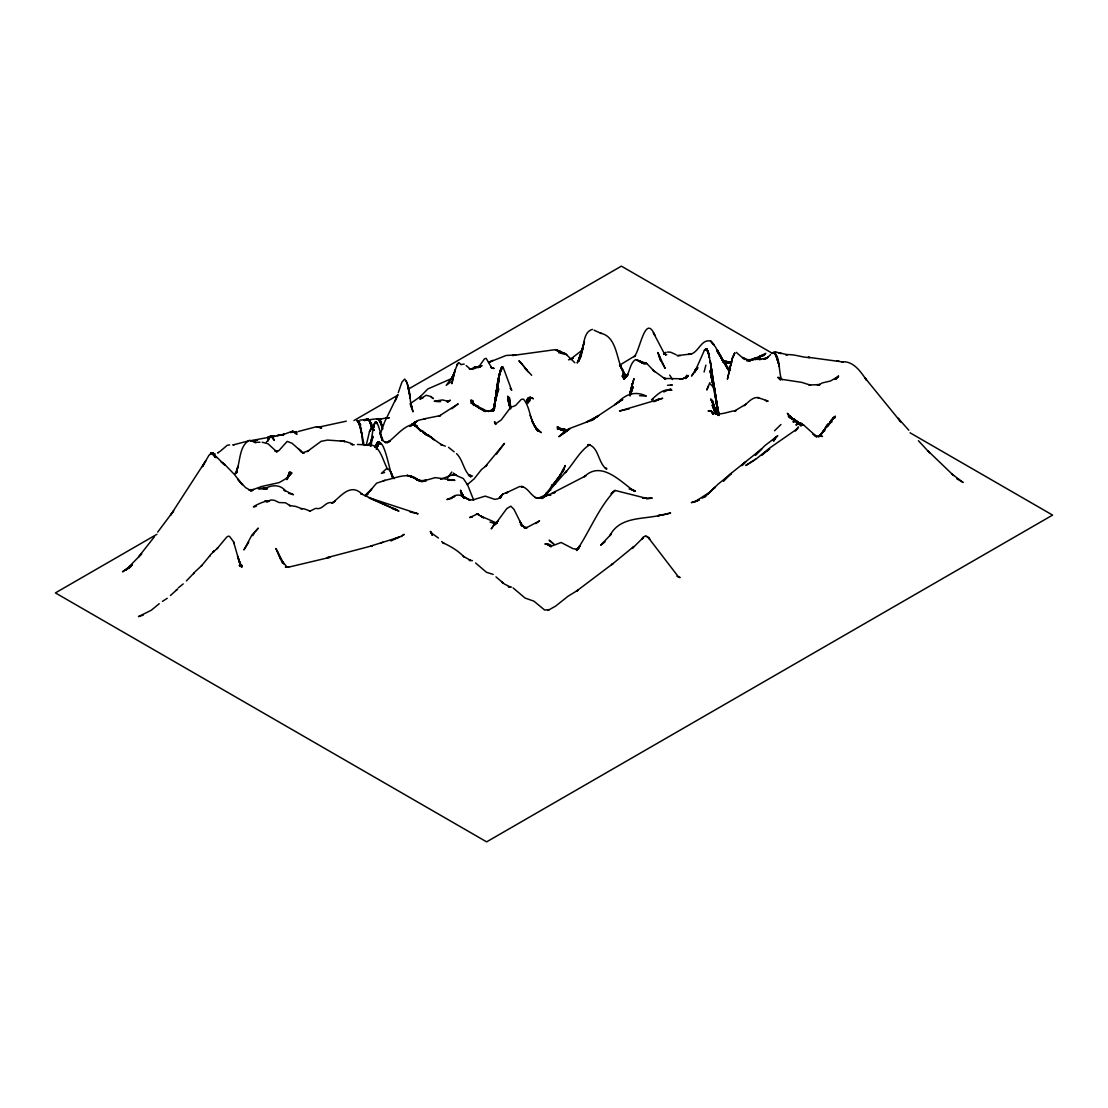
<?xml version="1.0" encoding="UTF-8"?>
<svg xmlns="http://www.w3.org/2000/svg" width="1108" height="1108" viewBox="0 0 1108 1108"><rect width="100%" height="100%" fill="white"/><g stroke="black" fill="none" stroke-linecap="round" stroke-linejoin="round"><path stroke-width="1.5" d="M493.448 411.206L498.919 380.321L493.725 409.364C496.841 395.376 495.941 379.739 502.118 366.734M493.794 409.517L498.919 377.08L496.522 391.235M370.46 446.386L370.861 443.726M493.822 409.226L497.727 385.875L495.733 396.442L497.326 387.897M493.489 410.985L498.129 383.922M498.129 381.318L493.628 409.974L496.924 391.235M629.704 395.085L633.956 378.562L629.704 394.891M371.859 437.812L370.529 446.067C373.493 425.874 375.03 407.398 382.246 440.61L379.85 432.937L383.451 441.109L386.235 442.646L385.044 442.48L389.434 441.303L387.038 442.798L390.238 440.693L387.842 442.286C396.539 436.109 403.866 425.07 415.015 424.101L411.816 424.253L416.622 421.22L412.218 425.015L418.215 420.334L425.804 418.575L424.212 419.004M629.967 394.545L632.363 383.229L629.87 394.393M495.331 399.06L496.924 390.002M494.93 401.65L496.522 393.201L493.323 410.68L498.115 388.645L494.93 401.858L498.129 380.279L501.328 368.881L499.722 372.759L496.522 390.722L499.722 372.759L501.328 368.881M493.005 411.303L498.115 390.404M366.388 444.599L369.476 431.566L371.873 428.325L374.282 430.056L371.873 428.325M629.801 394.697L630.771 389.836M493.323 409.766L494.916 402.121L493.212 409.863M370.834 446.122L371.859 441.233M372.177 439.834L372.814 437.023M496.522 392.19L498.323 385.224L498.115 386M630.369 394.379L632.363 386.775L629.967 395.736M704.079 372.011L705.879 365.155M493.323 409.6L494.916 403.963L493.005 410.306M376.471 449.239L378.631 443.103L380.626 442.992L378.244 443.228L376.637 446.926L378.631 442.341L380.64 443.865L379.435 442.563L377.44 445.125L378.631 442.881L380.238 442.729L378.23 443.657L379.836 442.923L379.435 442.272L380.238 443.629L379.033 441.704L377.44 442.466L374.85 447.244L376.249 444.987M376.637 448.643C382.814 427.134 390.376 476.205 392.62 477.506L391.013 471.994L393.146 478.531M376.332 449.197L378.631 442.341M527.574 403.478L530.081 398.866L527.422 402.703M562.684 471.579L563.598 468.642L562.532 471.869M376.637 448.144L377.842 444.336L379.033 442.66L380.238 443.352L379.435 442.563L376.637 448.144L378.631 443.103L379.836 442.577M581.257 354.851L578.057 361.153L584.442 341.832L578.584 361.194L581.243 355.446L577.254 363.064M630.161 395.736L633.167 386.775L630.494 394.739M368.659 444.585L370.266 443.02L372.925 436.22M579.65 358.604L581.243 353.868L578.376 361.194M380.681 433.02L384.67 421.829L396.65 397.412L395.057 400.999M395.861 399.725L397.453 395.085M287.249 478.49L289.52 472.008L286.861 479.515M578.861 359.685L582.85 348.355L578.584 361.346M398.257 392.703L401.844 382.302L404.642 379.047C410.999 387.066 409.06 398.838 411.844 408.27L411.04 403.603L413.035 411.857L410.251 404.157M267.817 441.247L270.38 436.469L267.984 438.865L271.183 435.832L274.382 440.361L271.183 436.261L267.79 437.244M562.795 471.939L565.191 465.54L563.584 469.446M371.859 439.391L372.662 437.314L370.266 443.02L367.87 445.347M500.899 497.631L502.035 494.75M579.249 358.867L580.454 355.862L578.847 360.114C585.121 352.206 581.091 332.289 592.434 329.395M493.115 409.946L494.916 405.542L493.323 409.295L494.916 407.675L491.717 410.846L493.323 409.448L488.517 411.414L486.924 411.026L491.717 410.5L488.517 411.414L480.54 408.63L485.332 411.622L482.132 408.561L477.34 407.051L483.739 410.486L482.132 408.561L483.739 410.611M525.829 402.176L528.488 397.786L530.095 397.232L533.28 398.672L530.095 397.232M708.469 385.916L706.765 390.044L709.868 382.62M287 479.515L290.324 472.05L287.124 478.919M622.779 377.606L624.787 377.966L626.38 376.581L624.386 377.911L621.99 375.903L624.787 377.966L627.183 375.224L623.79 378.811C630.355 374.587 628.818 363.95 635.563 359.574L641.975 362.69L638.776 360.82L646.753 363.521L654.745 371.706L653.152 370.307L665.132 378.922L663.54 377.856L665.936 378.742L664.329 378.465L682.708 378.784L686.309 377.122M578.584 360.696L579.65 358.341L578.376 360.903M734.646 353.258L732.25 358.549L727.457 378.991L732.25 358.549L734.646 353.258L732.25 358.549L728.662 372.551L730.463 368.465L730.061 369.116M498.919 389.088L496.522 394.157L494.93 401.858L498.129 380.279L500.525 370.058L502.118 367.939M376.637 443.768L375.847 445.402L378.244 441.718L376.637 443.768L377.44 442.466M834.49 416.719L826.499 427.591M375.044 447.133L375.64 445.942L374.85 447.244M447.466 478.005L451.732 472.05M267.984 440.139L269.576 437.341M773.952 440.832L776.14 436.691L773.744 440.679M501.328 368.105L500.525 369.601L502.118 366.942L499.722 372.537L501.328 367.621L502.921 366.679L511.716 390.376L510.123 388.216M553.46 484.889L555.593 481.371M526.092 402.052L528.488 397.786L531.688 397.883L528.488 397.786L526.896 399.863M577.254 362.468L579.65 358.23M499.639 498.309L502.838 494.057L507.63 492.215L506.024 493.157M562.795 471.385L564.388 468.601L558.792 477.285L563.183 470.706M685.907 378.188L688.303 375.46L685.907 378.424M822.496 432.425L821.693 433.768L824.089 429.987L820.1 435.264L824.089 430.86L822.496 431.704L824.892 430.513M556.382 480.401L554.388 483.074L557.587 478.434M627.183 375.737L625.189 377.482L622.793 375.944L625.189 377.482L627.585 374.365L624.178 378.922L628.111 375.003M577.891 548.682C590.495 529.472 599.123 506.91 615.065 490.429L646.241 498.295L642.64 498.074L652.238 498.115L646.643 498.891M209.578 556.382L210.368 555.053L202.182 564.983M457.59 363.895L451.801 378.673L453.394 374.795L450.998 379.739L452.604 376.72L446.205 385.349L450.734 381.969M499.639 497.658L502.838 494.057L499.639 498.378M287.928 477.603L291.127 472.368M577.102 550.08L579.498 546.147L576.756 550.524M248.732 542.227L243.94 549.9L251.931 535.012L258.316 528.114L255.117 531.937M773.744 440.735L776.14 436.94L772.941 440.527L777.733 435.749L764.949 445.568L755.351 455.25L761.75 448.851L729.77 474.418L723.372 481.177L731.363 473.518L718.566 483.739L707.375 494.445M496.481 454.1L504.472 443.352L485.29 466.482L486.897 465.111L481.301 469.75L474.113 478.891L467.188 484.736M824.089 429.904L828.091 424.115L830.488 422.702L827.607 426.4M252.721 535.663L254.328 533.183M457.784 363.646L456.995 364.878L458.393 362.828M552.393 484.639L547.587 492.575L549.984 489.584L545.995 493.462L549.582 490.595M554.388 483.074L554.789 482.465L551.59 485.733L554.789 483.739L553.986 483.573L555.579 484.044M831.291 420.209L829.698 422.536L835.293 416.096M154.497 536.646L138.514 556.95L141.713 553.792L125.73 570.191L132.115 564.955L122.531 571.825L132.129 565.232M226.752 537.061L216.96 548.806L217.764 547.892L210.672 554.54M611.062 493.766L615.065 490.429L611.464 493.199M580.301 545.981L576.298 549.873L578.695 548.488L576.7 550.399L579.096 547.089L577.226 549.679M820.1 435.264L821.693 433.076M543.197 497.257L548.391 491.204M557.989 478.213L556.382 480.553L559.582 476.357M186.407 580.897L194.399 572.587L193.595 573.653M822.482 436.455L818.493 436.026L821.693 435.721L819.297 436.233L820.89 434.156M412.785 425.375L415.417 421.788L414.226 423.27M157.696 532.117L173.679 510.774L170.48 515.262L205.645 460.928L202.445 466.703L208.844 455.416L212.03 452.701L214.44 454.737L212.833 452.867L210.437 453.587L212.833 453.158L215.229 457.396L212.833 453.158L211.24 452.937L212.833 453.158L216.822 457.618M170.424 595.495L177.612 589.068L176.02 590.412M795.309 431.026L798.508 426.982L795.309 430.389L797.705 428.519L769.728 447.992L755.337 459.626M560.98 474.639L556.784 480.72L562.587 470.748L561.991 471.496M178.416 587.766L183.208 583.916M194.786 572.005L201.988 565.329L201.185 566.174M835.321 379.407L838.521 376.055L835.321 379.393L838.507 376.36L830.529 380.986L821.734 383.077M543.585 496.73L541.729 498.517M287.928 477.229L291.916 472.825L285.532 478.933L279.133 482.617L261.543 486.495L250.366 490.595L253.552 489.57L248.76 489.819L251.959 491.093M553.183 485.096L554.789 483.351M501.328 369.698L500.525 370.543L502.118 368.992M527.948 402.703L530.081 400.542M770.614 354.615L766.611 358.396L768.204 356.998L765.808 358.59L767.415 357.69L759.423 359.601L761.016 359.214L746.238 359.768L747.831 359.768L742.637 357.441L744.244 358.493M510.885 407.065L501.301 419.877L496.509 423.187M624.787 377.966L626.976 375.612L623.582 378.673M663.831 354.38L665.963 352.289L664.357 353.646L665.562 354.657M774.547 430.763L780.946 424.516M499.639 497.824L501.231 496.273L498.032 498.739L494.833 499.389L485.249 496.121L472.465 500.013L467.659 499.251L464.474 497.201L469.584 500.096M378.244 442.466L377.44 443.228L379.033 441.857L379.836 442.701L378.244 441.76M235.215 473.656L237.015 471.939L235.408 473.504L237.209 470.997L235.616 473.241L238.012 466.343L236.807 470.568C240.339 461.039 239.245 445.43 249.591 440.264L255.99 442.604L254.397 442.341L259.978 442.217M266.377 442.009L267.18 441.247M832.884 418.533L831.291 420.043L834.49 417.702L832.897 418.173L835.293 417.55M639.551 395.695L646.338 396.068C635.937 390.819 625.826 393.88 617.959 402.412L619.566 401.415L614.76 404.628L622.765 399.434L590.786 420.749L598.777 415.625L586.381 421.996L589.982 420.818L568.404 428.962L558.82 436.704L567.213 431.067M747.041 360.626L748.648 360.058L747.845 360.1C750.033 360.252 745.116 360.086 749.451 360.446M764.935 452.272L761.736 455.083L769.728 449.003M704.176 497.257L710.574 491.675L694.591 501.952L691.392 502.616L697.777 500.331L694.591 501.952M581.257 350.848L570.066 359.546L573.265 358.05L568.473 359.823M521.272 399.392L515.677 405.417L512.478 406.747M665.562 355.017L666.753 354.726M686.711 376.831L685.104 378.133L687.902 375.944L682.708 378.784L679.509 378.825L682.708 378.784M535.829 523.613L539.554 520.843L525.968 528.004C528.668 526.023 526.245 530.275 522.768 525.815L526.355 527.879L523.959 527.269L519.569 520.968L521.162 523.752L513.974 509.361L510.788 506.176L506.785 508.6L494.805 524.846L498.004 520.926L495.608 523.862L497.201 522.99L496.01 523.336M542.518 497.991L545.981 495.678L541.992 498.088M766.542 451.205L768.135 449.959M220.035 451.413L227.223 445.291L229.619 444.89M451.787 408.769L458.172 403.852L438.99 416.137L440.596 415.528L426.012 418.492M663.789 391.969L670.7 388.811M162.433 601.395L167.225 598.306M657.515 400.085L659.315 398.714L656.116 400.57L659.509 398.714M365.017 495.498L371.803 488.863L365.418 496.218L376.595 483.171L384.988 480.373L383.382 480.747M605.065 541.84L600.661 545.205L611.45 533.904L609.857 535.649C620.023 515.94 643.637 519.694 661.808 514.929L657.806 515.76L670.603 513.018L662.612 515.068M130.841 566.174L125.73 569.914L130.522 567.144M755.337 459.183L745.753 465.512L753.745 460.651M830.488 422.702L828.895 423.768L832.094 421.76M818.493 437.051L820.89 435.458L819.297 436.233M159.247 603.666L151.256 610.273L138.472 616.602L143.264 615.12M385.182 480.221C396.179 478.157 408.7 471.26 418.464 480.193M772.401 353.147C780.946 351.887 778.176 376.36 782.234 379.864M526.896 399.586L530.095 397.523L528.488 398.243M421.428 398.423L423.034 397.73L419.835 399.157L426.22 395.265L431.026 396.581L433.422 398.658L431.026 397.052M507.824 492.091L519.61 486.55L523.211 486.841L521.605 486.55C528.516 487.7 531.009 496.799 537.989 498.42M218.428 452.438L217.639 452.923L219.232 451.967M390.93 540.981L398.132 537.491L370.958 545.981L372.551 545.662L327.012 557.67L330.212 557.269L288.662 567.13L285.476 567.074L288.662 567.13M505.83 493.268L507.422 492.34L505.622 493.379M156.921 534.291L55.4 592.905L486.62 841.858L1052.6 515.095L910.056 432.799M353.978 420.514L398.34 394.905M408.34 389.13L621.38 266.142L771.514 352.815M747.055 360.959L748.246 360.266M749.881 360.543L758.661 357.469L749.077 360.848M472.576 369.38L473.781 368.701M447.397 401.872L450.194 400.307L447.397 401.872L449.391 401.068L446.995 401.581L448.601 401.359L442.397 399.933L434.211 401.276L438.214 401.636M563.612 432.452L569.997 428.893M474.182 368.479L480.567 366.457M410.251 403.644L420.638 396.401L419.835 397.135L427.826 388.95L451.011 378.839M765.836 353.286L755.448 359.463L765.046 354.172L750.67 360.017L758.661 357.552L749.077 360.626L752.277 359.934M653.914 401.719L656.919 400.251M480.969 365.695L477.783 367.26L480.179 366.457M489.764 362.011L492.963 360.405L488.559 362.468L506.148 355.46L515.732 354.976L512.547 355.502L554.097 349.809L557.282 349.962L562.088 353.189L559.692 351.471M656.31 400.459L662.709 398.243L619.552 411.013L629.15 408.852M749.077 360.626L757.069 358.106L749.077 360.931L753.869 358.632L750.67 360.017M702.181 498.143L705.782 496.356M365.418 495.331L367.814 494.376M619.607 365.169L622.793 369.74L619.607 365.224L635.59 355.474L633.998 356.748C639.759 352.469 645.078 312.207 654.773 335.267L653.374 332.732L664.357 353.674M817.732 385.224L820.931 383.742M239.937 566.049L241.53 565.329L239.134 565.426M315.046 508.641L309.451 511.397L310.254 511.093L303.855 508.738L300.67 508.683M241.53 565.828L242.333 565.468L239.937 565.773L241.53 566.243L239.937 564.664L241.53 566.604L239.937 564.664M766.584 401.511L768.176 401.096L757.789 397.537L758.592 397.703C752.844 396.456 748.274 402.356 744.202 405.68L745.809 404.254L734.618 410.943L736.211 410.611C728.025 411.206 719.383 416.677 711.447 412.204M697.098 368.368L694.702 370.612L697.098 367.441L691.503 376.069L697.888 367.593L694.702 372.163L704.286 350.516L706.489 348.895L708.677 353.397L712.278 373.659M664.966 353.604L663.761 354.02M234.813 473.518L236.807 472.728M653.124 399.212L651.532 399.849C657.099 394.656 663.443 388.077 671.905 390.196L668.706 389.877M227.542 536.563L228.747 536.092M765.046 354.172L761.847 355.363L765.046 354.532M538.391 498.226L547.574 494.002L541.189 498.268L534.79 497.575M375.058 422.023L376.055 421.677M761.847 355.668L758.648 356.748L763.44 355.751M380.543 543.031L382.939 542.241M705.284 349.768L706.876 349.269L708.677 353.397L706.682 349.034L708.275 352.15L706.585 348.951L708.178 351.901L706.489 348.895L704.785 349.865L706.378 348.868L708.081 351.679L706.378 348.868L704.688 349.962L706.378 348.868L707.984 351.485L706.378 348.868L704.591 350.059L706.184 348.882L707.874 351.305L706.876 349.491M696.184 501.079L699.383 500.124M266.613 488.822L258.344 488.711L267.139 487.686L265.532 488.309C271.986 484.75 280.49 484.404 285.504 490.927L283.911 490.068L293.495 494.694L288.703 493.295M482.174 365.765L474.182 367.441L470.983 369.144L471.773 368.867L469.376 369.047L470.18 369.061L466.177 365.557M772.013 353.397L774.603 352.926L775.406 353.937L773.8 352.496L776.196 355.543L778.605 363.687L776.196 355.543L774.603 352.926L773.01 352.884L775.406 353.964L773.8 352.801L772.207 353.272L774.007 352.87M819.283 435.804L815.294 436.317L816.485 436.524M234.425 444.585L232.819 445.001L248.801 440.832M276.778 435.596L283.98 434.447L250.408 440.79L253.594 440.596M270.781 436.469L274.382 436.04L268.191 437.134L274.784 436.317L268.787 436.926L270.781 436.233L272.388 436.677L269.189 436.746L272.776 437.064M346.319 421.165L319.146 427.051M264.743 488.393L266.336 487.991L263.538 488.489L267.54 488.863M539.582 498.032L549.166 494.57L541.175 498.198L547.574 494.029L544.388 496.342L566.756 470.734L565.163 472.756C573.348 463.989 580.052 450.43 589.844 444.682L588.237 444.71C598.763 446.386 598.112 463.726 606.713 469.155L605.12 467.964L606.713 468.324M381.498 418.99L378.299 419.253L388.299 417.799M525.164 527.976L526.757 527.616L524.361 528.073M256.336 506.134C246.018 510.151 265.892 499.112 269.507 501.245L266.322 501.675L271.114 499.971L274.299 500.276L279.091 502.547L285.49 502.783L290.282 505.76L289.479 505.511L295.878 506.453L302.262 508.904M657.806 515.76L658.609 515.594M663.664 354.061L665.271 353.729M471.246 516.979L472.451 516.744L469.654 517.547L477.243 514.043L483.628 517.879L480.83 516.079L496.91 523.142M480.166 366.831L474.182 367.441L480.166 366.831L476.966 367.274L479.764 366.208L478.171 367.69L484.556 358.784L486.163 358.355L491.758 367.953L494.154 368.452L490.955 367.482L493.351 368.313L492.548 368.396M577.891 549.319L573.099 548.695L561.105 542.491L552.31 545.842L546.729 544.194L550.718 546.286L549.125 544.485L545.136 543.986L549.125 544.485L551.05 546.867L548.322 544.873L550.718 546.286M377.496 418.699L363.909 420.431L369.103 420.195L367.399 419.309M440.527 479.265L453.712 474.349L463.296 478.517L467.701 485.027L473.684 500.193M422.937 481.384L426.137 480.858L419.752 481.024L410.154 475.734L419.752 481.024L422.951 481.523L416.553 479.335L422.937 481.384L416.539 479.916L422.937 481.094L426.137 480.207L419.738 480.83L422.937 481.094L435.319 477.631L454.903 480.318L447.715 480.29M749.077 360.225L752.277 359.712M771.431 352.912L777.013 352.344L787.4 354.685L785.807 354.782C793.937 353.771 801.61 357.496 809.768 357.593L808.175 357.261L843.313 362.039L841.72 361.859C853.34 360.585 860.708 371.692 866.484 380.099L864.877 377.8L900.832 421.968L898.034 418.145L908.823 430.223M255.602 440.07L257.79 439.724L256.793 439.876M293.565 432.051L296.764 432.674L293.565 432.051L296.764 431.621M676.933 576.257L680.132 577.587L678.539 576.991L648.18 537.435L649.773 539.25C648.18 535.621 643.429 535.053 641.781 539.111L643.374 537.477L632.197 548.515L633.79 546.507L611.422 564.872L613.015 563.557L576.257 591.312L577.85 590.259L568.265 596.076L555.482 606.215L547.892 610.425L549.097 609.677L544.693 610.051L533.918 601.173L525.123 598.071L513.143 587.96M709.854 410.666L708.054 410.929L711.447 411.165M385.501 418.312L388.7 417.854L387.094 417.882M773.024 352.593L776.223 352.316L773.024 352.524M558.875 352.912L562.075 352.469L558.889 351.776L562.075 353.327L558.889 350.904L561.285 353.286M757.069 358.106L753.869 358.535L758.661 358.258M389.102 417.799L385.903 418.173L388.299 417.951M378.299 419.253L379.906 419.073M292.761 431.095L296.764 434.197L292.761 431.095L281.169 435.319L284.368 434.267L277.582 435.555M298.357 431.469L316.542 426.719L321.542 427.882L316.542 426.719L321.334 427.605L317.636 426.705L320.738 427.134M366 419.433C369.809 417.993 370.626 423.796 371.499 426.095C373.992 424.184 365.211 416.885 369.296 420.375L372.302 426.469M213.636 453.297L212.833 453.38L215.229 454.114M290.365 432.494L295.157 432.037M376.706 419.309L379.102 419.503L382.302 425.666L379.892 420.306L376.706 418.879L379.102 419.503L379.892 420.846L382.689 429.115L379.892 420.306L381.498 422.079L378.299 419.17L381.498 424.793L379.102 419.503M731.529 362.856L726.737 363.286L731.529 362.441M439.003 401.705L440.61 401.567M623.582 377.26L625.978 377.052M262.18 442.244L267.97 443.726L276.363 451.441M568.418 429.946L557.227 428.976L566.811 430.236L560.426 429.904L563.626 430.569L557.227 427.757L562.559 430.389M265.144 488.365L262.347 488.545M522.062 399.157L523.668 399.323C531.632 408.963 529.305 426.123 541.244 432.605L534.845 426.649L531.646 420.514L538.045 431.178L534.845 426.649L538.045 430.596L534.444 425.832L537.643 430.278L534.056 424.918L530.053 415.361M670.714 385.085L672.307 384.988L667.515 385.265M667.556 352.025L670.755 352.247L676.143 354.712M723.482 362.33L718.69 352.552L723.482 362.33L729.937 362.178L723.552 362.427L715.491 347.039L710.699 341.098C700.45 338.466 698.442 354.699 688.331 354.38L691.517 353.951L677.14 355.626L680.34 355.668M562.075 353.715L565.274 353.549L574.858 362.759M764.215 358.798L765.808 358.715L763.412 358.826M359.906 420.126L367.704 419.253L369.407 420.486L372.496 427.771L369.199 420.278L367.607 419.267L369.103 420.195M357.455 444.474L367.039 444.862L365.432 444.987C380.099 441.87 382.108 459.986 387.814 469.473M468.532 475.567L470.124 475.609M451.69 498.42L446.898 499.542L454.889 496.329L451.69 497.769C457.632 492.049 464.501 496.619 469.792 500.29M386.304 418.062L388.7 418.021L387.897 417.813M816.097 436.455L812.898 433.921L816.887 436.871L804.103 425.417L800.918 423.741L803.314 425.015L801.707 423.865L800.115 423.076L796.126 424.863L800.115 423.076L803.508 425.209L800.308 423.118L797.123 423.547L800.516 423.201L797.317 423.381L802.109 424.17L800.115 423.076L796.915 423.755L800.308 423.118L802.317 424.378M816.942 384.656L820.142 384.628L808.951 384.988L810.544 385.155L801.763 382.385L780.988 379.199L777.788 377.329L780.184 379.725L778.993 377.329L780.06 379.421M315.849 508.323C323.051 510.483 325.406 500.511 332.635 502.921L335.031 500.968L331.832 503.351C341.056 496.398 350.308 482.52 362.191 494.196L360.599 493.6L398.935 511.065L370.183 498.461M464.183 364.103C458.809 364.394 462.95 366.028 458.989 362.662M560.482 352.413L562.075 352.469M800.71 423.339L797.525 423.228L801.306 423.976L797.317 422.91L800.115 424.142L796.929 421.095L792.926 421.857L795.322 420.846L796.929 421.442L800.918 426.095M266.322 501.204L264.729 501.135L267.914 501.675M729.937 362.399L726.751 362.247L731.543 362.676M550.773 495.318L547.574 495.151L555.163 492.381L551.964 493.295L585.924 475.761L584.318 476.759C600.979 460.222 620.161 481.232 633.873 490.886L632.266 489.75L635.466 491.107L631.214 489.487M367.108 419.863L368.701 419.96M563.667 353.452L566.867 354.865L563.667 352.746M384.601 472.548L381.401 473.379L386.193 468.961L387.8 468.878L389.393 469.986L394.185 478.601M640.369 362.011L642.779 362.995L641.172 362.233M271.183 436.261L273.579 438.906L271.986 436.33L269.576 436.857L270.38 436.026L272.776 437.369L271.183 435.832L271.972 436.4M240.727 566.063L242.333 566.202M472.41 560.62L469.224 560.329L470.817 560.523L463.227 556.23L464.03 556.895C457.992 550.621 450.804 546.41 442.868 542.712L444.059 543.543L441.663 541.507M342.677 441.164L327.497 440.084L321.098 441.316L307.124 451.607L308.716 450.693L302.733 452.77L304.326 452.895L302.332 452.535L303.121 452.992L291.944 443.186L287.152 441.413L279.161 450.333L276.363 451.925L277.568 451.427L274.77 450.817L275.961 451.399M340.475 440.956L343.065 441.206C339.311 440.458 351.624 442.327 352.649 444.793L351.056 444.239L354.255 444.793M343.272 441.233L341.666 441.053L345.073 441.51L341.873 441.067L343.466 441.261M392.564 508.35L395.764 508.724M643.568 363.867L645.161 364.061M836.928 360.723L838.922 361.056M796.929 421.774L793.73 420.541L796.333 421.123L794.325 419.336L788.938 417.176L796.333 421.123M410.14 512.007L418.118 513.821L368.59 497.575M410.168 476.648L413.353 477.243L418.685 480.318M557.296 350.724L562.088 353.189L555.69 349.92L560.482 351.693M472.52 476.038L468.532 474.82L470.928 475.734L469.321 475.318L470.928 476.952C463.407 470.955 463.227 460 456.538 453.629M629.081 488.947L633.07 489.861M414.932 512.879L416.525 513.295M511.55 587.06L508.35 586.741L509.957 586.811L504.362 583.999L495.982 576.88M647.377 536.674L645.382 536.106M641.961 362.219L637.183 360.058L640.369 361.443L638.776 360.82M239.937 565.773L240.727 566.022M490.027 522.048L494.819 523.738M619.607 365.224L621.2 365.806M563.626 430.569L560.426 429.405L564.692 430.361M413.367 477.271L406.968 475.207L413.353 477.437L410.154 476.024L411.761 476.509L414.96 478.254L410.168 476.038L421.345 481.675M562.836 429.793L565.232 430.666L557.227 426.719L563.626 430.874M493.185 574.429L486.398 572.24L475.609 562.989M560.482 351.735L558.889 351.125L561.285 352.372L559.692 351.222M392.551 508.641L397.343 510.497M474.155 404.185L470.955 402.952L478.947 407.716L477.354 405.833L472.562 403.561L478.947 407.716M421.345 481.232L416.553 479.335L418.685 480.401M357.108 420.514L359.712 421.58M563.626 429.627L566.036 430.624M445.347 446.164L440.555 444.419L442.161 445.153L427.785 435.181L432.577 438.449L429.378 435.693L422.993 432.508L427.785 435.721L413.423 424.572L416.816 426.164L413.616 424.655L417.01 426.414L413.824 424.724L417.217 426.649L414.018 424.807L417.411 426.899L414.212 424.876L420.126 430.43M563.626 430.32L560.426 428.907L562.559 430.209M448.546 447.327L454.141 451.815M483.739 410.486L477.34 406.525L479.473 408.118M773.813 353.244L775.406 354.269L777.802 360.793L776.999 357.856L779.395 366.9M250.768 490.525L245.574 487.603L237.583 479.099L242.375 484.736L234.397 474.446L224.204 463.933M567.476 430.624L563.64 428.768L566.839 430.527M767.179 401.304L765.379 400.404M797.926 423.242L794.935 419.738L792.732 418.796L797.718 422.896L788.951 415.666L792.94 419.697L787.345 413.312L792.137 419.489M794.325 419.364L791.334 418.533L794.131 419.281L799.325 423.505L797.718 421.58L800.115 424.558M212.03 454.211L215.755 456.704M638.776 360.543L640.382 361.443M736.252 352.33L744.534 359.504M594.026 330.184L601.215 333.453L600.425 333.162C618.901 336.915 615.729 364.13 625.992 376.692L622.793 370.418L625.992 376.734M956.758 478.711L963.143 482.465L951.952 474.072L953.559 475.484L927.992 450.914L929.584 452.784L918.407 440.707M367.496 419.281L369.296 420.375M242.333 566.825L240.727 565.897L238.331 558.64L241.53 566.756L239.924 563.93L233.539 541.743L229.55 536.383M562.075 352.344L565.274 354.325M728.856 369.435L730.463 370.446L728.261 368.839L729.867 370.363L717.084 351.222L728.261 369.975L720.283 355.377L722.194 360.017M430.68 532.505L438.463 538.045M535.649 428.63L537.255 429.71M220.811 461.607L224.813 465.014L216.018 456.427M287.069 567.102L282.277 561.327L283.87 563.93L275.892 548.502L282.485 563.183M431.885 533.294L430.278 531.397L432.078 534.665L431.483 533.225M434.17 439.668L432.577 438.394L434.71 440.305M478.947 407.121L477.354 405.833L479.473 408.52M800.115 424.142L798.314 422.647L801.209 425.472M356.97 420.957L359.103 422.73L360.696 427.591L364.061 445.125M795.932 420.652L792.94 418.81L796.929 421.442L793.73 421.525L795.322 420.846L797.455 422.757M536.452 429.225L537.255 429.932L534.056 424.918M494.514 422.619L496.107 424.115L494.514 421.608L495.511 424.447M794.727 419.586L796.126 420.874M640.382 361.194L641.975 362.69M501.564 581.728L502.769 582.863L501.966 582.102M453.324 473.019L454.128 473.781M432.577 438.449L430.984 436.898L433.103 439.308M212.833 452.867L214.426 455.54L212.833 452.937L213.636 454.003L211.24 453.047L213.636 453.657L215.229 457.562M372.676 428.464L374.269 430.098M531.702 375.293L525.317 368.729L528.516 372.011M420.611 430.583L419.004 428.907L420.611 430.721M462.091 496.259L462.881 497.104M298.329 448.629L301.528 452.022L299.936 450.319M475.761 406.054L470.969 401.595L474.155 405.237L470.969 399.891L473.365 404.475M419.807 429.89L416.608 426.192L420.444 430.957M462.091 495.096L461.288 494.154L464.086 498.198L460.485 491.495L463.684 497.45M710.56 384.116L712.07 385.903M521.965 525.981L520.372 523.918L521.965 526.078M432.286 535.081L430.984 532.422L432.078 534.665M357.51 420.417L359.103 422.73L362.302 436.247L359.103 422.73L357.51 420.749L360.709 428.214L361.388 433.034M713.04 413.63L712.042 412.148M379.033 441.857L380.238 443.629M669.731 375.113L672.528 379.559M775.406 354.892L776.209 356.194M625.992 376.221L621.2 367.953M711.253 410.846L713.095 413.866M661.947 362.842L665.146 368.355L657.861 352.552L660.673 361.194M464.086 498.198L462.091 493.863L463.684 497.076L462.881 495.331M711.544 411.331L713.192 414.24M713.289 414.406L711.751 411.664L713.067 414.143M720.283 355.64L717.084 349.74L721.876 358.77L717.485 350.433L720.685 356.388M463.684 497.076L460.499 490.124L462.77 496.564M712.001 379.906L714.48 389.49L711.087 376.554M779.187 377.69L780.254 379.809M430.887 532.283L432.189 534.873M473.628 404.822L472.562 402.453L473.628 405.5M658.761 355.266L660.354 359.006L659.551 356.97M277.485 551.715L280.684 559.318M239.134 561.257L241.53 567.005L237.528 555.925M462.493 494.57L463.989 498.198M233.539 541.743L234.342 543.917M775.406 354.269L777.802 360.793M710.685 375.612L712.278 380.058L710.879 376.166M406.248 380.93L408.644 388.811M463.047 496.564L462.091 493.337L462.895 496.578M710.671 373.465L709.868 370.723L712.264 378.964M473.767 404.6L472.562 400.39L473.767 404.905M711.959 379.684L718.663 415.168L714.674 391.415L718.261 414.96L717.859 412.716M716.253 414.198L712.25 400.126L715.449 409.988L710.657 398.922L713.857 404.946L716.253 414.129M510.109 408.298L507.713 398.908L510.109 408.076M371.762 428.948L369.906 421.303L368.105 419.364L369.906 421.303L371.859 429.156M719.161 415.292L716.267 400.722L719.064 415.417L717.873 409.392L718.275 411.234M510.262 408.727L507.713 396.124L510.262 408.229M718.566 414.392L717.07 406.816L718.4 414.6M510.262 408.492L509.306 403.437L509.985 408.367M717.458 410.389L718.358 415.514L717.07 408.035M717.264 409.212L718.289 415.168M715.865 398.894L718.663 415.168M716.876 403.7L710.283 361.194L717.472 408.395M716.267 403.257L718.123 414.406M710.671 366.513L713.871 386.207L713.067 381.263M715.062 394.06L718.386 414.461M713.871 384.781L717.472 407.176L713.677 383.34M510.913 408.658L509.306 397.356L510.677 407.467M361.845 436.233L362.981 444.253M453.795 375.266L451.801 383.7L455.194 369.864L453.795 375.266M499.722 373.645L498.129 380.279L500.525 371.208L499.722 373.645M496.522 394.85L494.916 401.318L497.312 392.26L496.522 394.85M374.656 423.104L373.05 429.378L374.656 423.104M686.711 375.377L685.644 378.437L686.711 375.377M826.485 426.026L824.089 430.416L826.485 426.026M370.28 430.153L369.476 431.566L371.083 428.865L370.28 430.153M833.687 417.411L832.094 419.987L833.687 417.411M627.377 374.809L623.984 378.894L627.377 374.809M827.288 425.112L825.695 427.494L828.091 424.115L827.288 425.112M578.695 547.56L577.088 549.914L578.695 547.56M493.212 526.023L491.204 528.876L494.611 524.333L493.212 526.023M744.16 463.033L741.764 465.623L745.753 461.773L742.554 464.764L744.16 463.186M214.163 551.05L213.373 551.826L214.163 551.05M712.181 489.902L710.574 491.412L715.366 487.16L712.167 489.888M705.99 348.992L704.383 350.336L706.031 348.951M561.202 434.655L560.413 435.319L563.598 432.882L561.202 434.655M549.18 490.609L548.391 491.26L550.787 489.888L549.18 490.609M595.578 417.564L592.378 420.043L597.184 416.373L593.985 418.672L595.578 417.647M214.066 551.175L213.165 551.839L213.969 551.299M404.115 534.444L400.916 536.549L404.115 534.444M411.816 425.167L409.821 426.497L413.021 424.433L416.22 425.417L411.816 424.142L413.021 424.433L411.816 425.167M544.374 496.869L541.189 498.268L544.374 496.869M399.725 536.84L395.722 538.474L399.725 536.84M454.114 474.349L452.521 474.764L455.319 474.335L454.114 474.349M367.801 419.253L366.097 419.42L369.407 420.486L372.704 429.198L369.698 420.915L367.801 419.253M665.465 353.868L663.872 353.978L665.562 353.937M726.751 361.346L723.552 361.305L726.751 361.346M589.733 444.71L588.14 444.696L589.733 444.71M645.161 363.092L643.568 363.022L646.753 363.521L645.161 363.092M523.101 486.841L521.508 486.523L523.101 486.841M478.047 514.306L476.44 513.918L478.836 514.514L478.047 514.306M788.938 416.192L788.148 415.985L792.137 418.062L788.938 416.192L791.347 417.384L789.741 416.414L790.544 416.719L791.347 417.674L789.741 416.234L792.137 418.672L788.938 416.192M781.015 353.466L779.312 352.94L780.918 353.438M793.328 418.921L791.735 418.422L793.328 418.921M421.4 430.666L419.807 430.153L422.993 431.275L421.4 430.666L426.192 434.655L421.4 430.666M454.917 474.75L453.712 474.349L456.51 475.332L454.917 474.75M780.711 353.397L779.118 352.843L780.711 353.397M803.702 425.195L802.109 424.419L803.702 425.195M561.285 352.372L558.889 350.807L561.285 352.399M424.599 432.729L422.993 431.538L426.192 434.655L424.599 432.729M550.731 541.424L549.139 540.178L553.931 544.222L550.731 541.424M625.978 377.177L622.793 374.116L625.978 377.177M224.01 464.183L222.417 462.604L224.01 464.183M712.292 342.801L710.699 341.098L713.898 344.588L712.292 342.801M522.117 364.2L518.932 360.696L526.909 370.058L522.117 364.2M474.155 405.237L472.562 402.883L474.155 405.32M359.103 422.453L358.106 420.86L360.709 425.306L359.103 422.453M376.457 422.217L377.246 423.741L376.457 422.217M713.857 406.11L712.25 401.789L715.449 410.971L713.857 406.11M715.449 413.866L712.25 405.223L715.449 413.866M708.483 353.646L707.777 351.167L709.48 357.801L708.483 353.646M409.448 393.728L407.841 385.861L410.237 398.368L409.448 393.728M712.264 380.861L711.475 376.831L713.871 389.143L712.264 380.861"/></g></svg>
